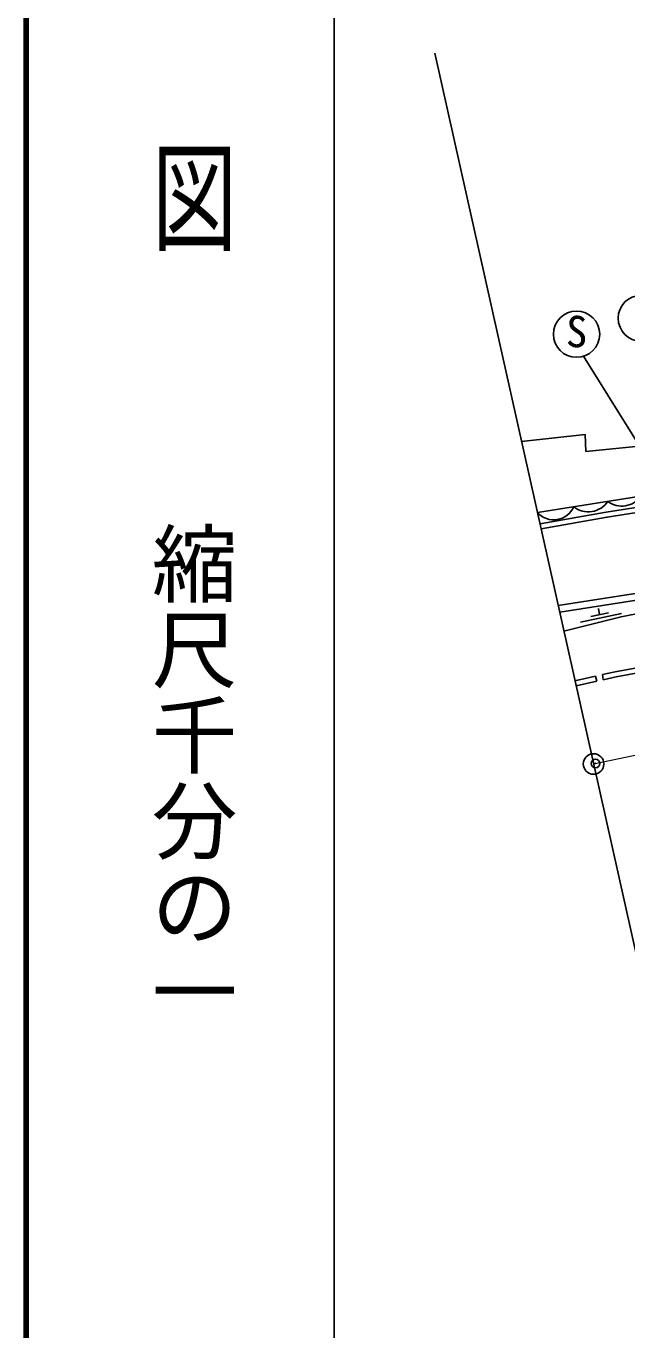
# Model space of a CAD drawing. Units: millimetres at full size, sheet at 1:1000; details may follow other scales. Extents: x 40000 to 680000, y 20000 to 380000.
# Drawn here: x 40000 to 75094, y 243731 to 319921 of the extents above; entities that cross this region are included whole.
import ezdxf
from ezdxf.enums import TextEntityAlignment as Align

# ---------------------------------------------------------------- set-up
doc = ezdxf.new("R2010")
doc.units = ezdxf.units.MM
doc.header["$LTSCALE"] = 1000
doc.header["$PDMODE"] = 32
doc.header["$PDSIZE"] = 500
doc.linetypes.add('CHAIN', pattern=[18.5, 12, -1.5, 3.5, -1.5])
for name, color, linetype, lineweight in [('M-BGD', 7, 'Continuous', 25), ('M-BGD-EXST', 7, 'Continuous', 25), ('M-BMK', 2, 'CHAIN', 13), ('M-BMK-OTRS', 5, 'Continuous', 25), ('M-BMK-SRVR', 3, 'Continuous', 25), ('M-STR-STRC', 7, 'Continuous', 25), ('M-TTL', 2, 'Continuous', 140), ('M-TTL-BAND', 7, 'Continuous', 25)]:
    doc.layers.add(name, color=color, linetype=linetype, lineweight=lineweight)
doc.layers.add('M-OTRS', color=6, linetype='Continuous')
doc.styles.add('@ＭＳ ゴシック', font='')
doc.styles.add('ＭＳ ゴシック', font='')
doc.styles.get('@ＭＳ ゴシック').set_extended_font_data('@MS Gothic')
doc.styles.get('ＭＳ ゴシック').set_extended_font_data('MS Gothic')

msp = doc.modelspace()

# ---------------------------------------------------------------- linework, layer by layer
at = {"layer": 'M-BGD'}
for p, q in [((73500, 285521), (73443, 285883)), ((72392, 285084), (74773, 285593)), ((72984, 285410), (74017, 285632))]:
    msp.add_line(p, q, dxfattribs=at)
for points in [[(80401, 293236), (80090, 295807), (72690, 295064), (72652, 296055), (68937, 295652)], [(85168, 294371), (79912, 293119), (76518, 292555), (69866, 291488)], [(70024, 290843), (73888, 291526), (79722, 292429)], [(70076, 290547), (73937, 291230), (79768, 292132)], [(71079, 286058), (80096, 287471), (90785, 289169), (99128, 290427), (107482, 291574), (111024, 291947), (112298, 291925), (117156, 291517)], [(71166, 285667), (80158, 287076), (90847, 288774), (99185, 290031), (107531, 291177), (111042, 291546), (112277, 291526), (117128, 291118)], [(71411, 284569), (74758, 285404), (77525, 285946), (81159, 286593), (84102, 287111), (87906, 287694), (91857, 288266), (96007, 288827), (100213, 289325), (104633, 289855), (107787, 290257), (109525, 290247), (112838, 290237), (117121, 290025)]]:
    msp.add_lwpolyline(points, dxfattribs=at)
for centre, radius, start, end in [((70818, 292358), 1290, 222.44085, 335.79244), ((72841, 292901), 1366, 231.70136, 326.53193), ((74800, 293217), 1347, 232.52801, 325.70528)]:
    msp.add_arc(centre, radius, start, end, dxfattribs=at)
at = {"layer": 'M-BGD-EXST'}
msp.add_line((72549, 300624), (83151, 283660), dxfattribs=at)
for centre in [(75934, 302845), (72154, 301915)]:
    msp.add_circle(centre, 1350, dxfattribs=at)
at = {"layer": 'M-BMK'}
msp.add_lwpolyline([(73145, 276802), (81094, 278477), (88528, 279810), (93436, 280511), (99492, 281321), (104924, 281857), (110697, 282352), (119440, 282734), (128646, 282819), (142933, 282535), (168518, 282082), (190713, 281491), (213374, 280855), (232555, 280410), (256587, 279795), (280641, 279123), (296896, 278817), (313210, 278302), (338593, 277693), (377831, 276664), (405787, 275835), (464051, 273970)], dxfattribs=at)
at = {"layer": 'M-BMK-OTRS'}
msp.add_line((63870, 318345), (81773, 238162), dxfattribs=at)
at = {"layer": 'M-BMK-SRVR'}
msp.add_circle((73145, 276802), 600, dxfattribs=at)
at = {"layer": 'M-OTRS'}
msp.add_point((73255, 276835), dxfattribs=at)
at = {"layer": 'M-STR-STRC'}
for p, q in [((72059, 281670), (73268, 281935)), ((73268, 281935), (73336, 281643)), ((73663, 282022), (73714, 281726)), ((72124, 281377), (73336, 281643))]:
    msp.add_line(p, q, dxfattribs=at)
for points in [[(73663, 282022), (74414, 282187), (76417, 282560), (78914, 283042), (81175, 283386), (83440, 283700), (85165, 283984), (86942, 284219), (86976, 284224)], [(73714, 281726), (74474, 281893), (76472, 282265), (78965, 282746), (81219, 283089), (83485, 283403), (85209, 283687), (86983, 283922), (87014, 283927)]]:
    msp.add_lwpolyline(points, dxfattribs=at)
at = {"layer": 'M-TTL'}
msp.add_line((40000, 380000), (40000, 20000), dxfattribs=at)
at = {"layer": 'M-TTL-BAND'}
msp.add_line((58000, 370000), (58000, 20000), dxfattribs=at)

# ---------------------------------------------------------------- texts
at = {"layer": 'M-BGD-EXST', "style": 'ＭＳ ゴシック'}
msp.add_text('S', height=1833, rotation=358.508, dxfattribs=at).set_placement((71499, 300622), align=Align.BOTTOM_LEFT)
at = {"layer": 'M-TTL-BAND', "style": '@ＭＳ ゴシック', "width": 1.4}
msp.add_text('平  面  図', height=3666, rotation=270, dxfattribs=at).set_placement((49777, 306475), align=Align.MIDDLE_RIGHT)
at = {"layer": 'M-TTL-BAND', "style": '@ＭＳ ゴシック'}
msp.add_text('縮尺千分の一', height=3666, rotation=270, dxfattribs=at).set_placement((49777, 261030), align=Align.MIDDLE_RIGHT)

doc.saveas('drawing.dxf')
